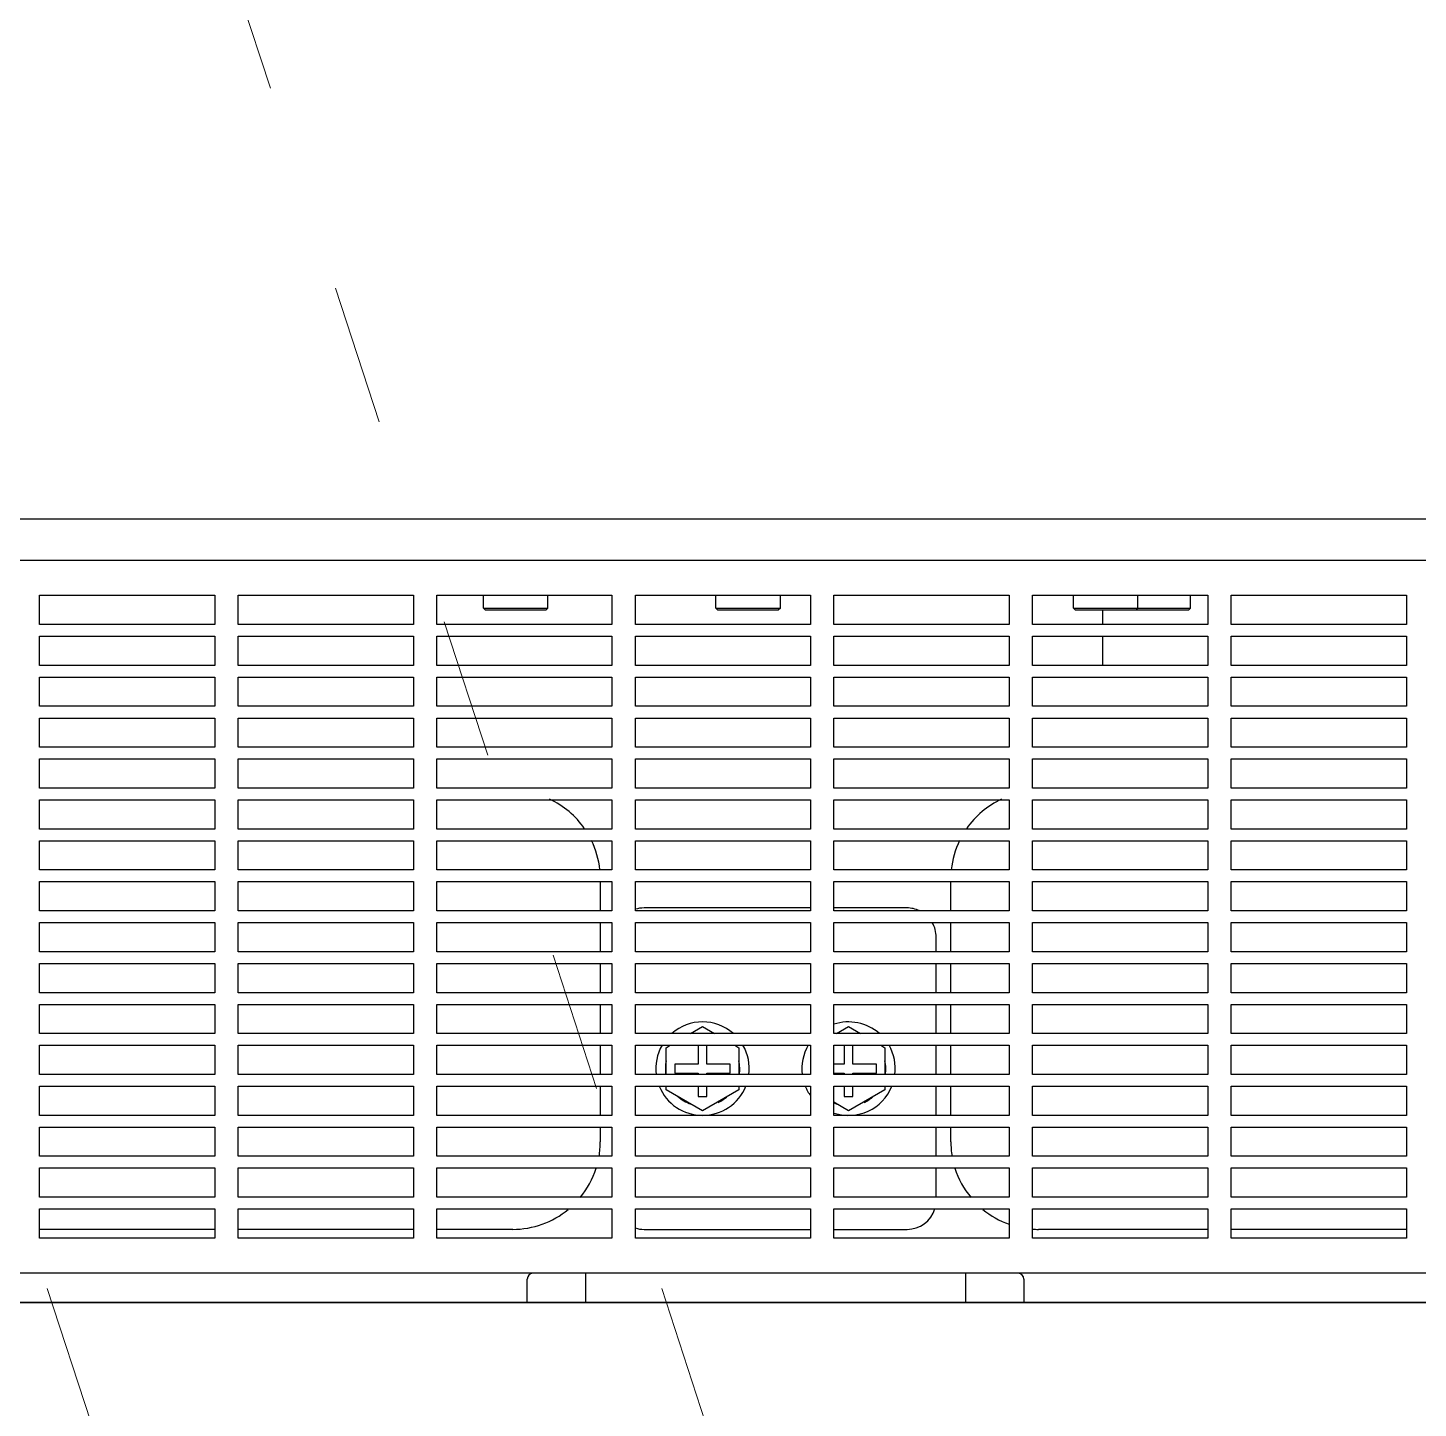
# Model space of a CAD drawing. Extents: x 61367 to 140945, y -1257 to 25588.
# Drawn here: x 71626.2 to 71864.2, y 18203 to 18439.2 of the extents above; entities that cross this region are included whole.
import ezdxf

# ---------------------------------------------------------------- set-up
doc = ezdxf.new("R2010")
doc.units = 0
doc.header["$MEASUREMENT"] = 0
doc.linetypes.add('ACAD_ISO03W100', pattern=[30, 12, -18])
doc.layers.get('0').update_dxf_attribs({"linetype": 'CONTINUOUS'})
for name, color, linetype in [('2401-00258-M8-20HWMC_0', 7, 'CONTINUOUS'), ('2403-00027_S-M6-0_0', 7, 'CONTINUOUS'), ('4212-68099_1_0', 7, 'CONTINUOUS'), ('4212-88600-2_1_0', 7, 'CONTINUOUS'), ('4212-88600-2_2_0', 7, 'CONTINUOUS'), ('4215-06934_0', 7, 'CONTINUOUS'), ('4215-07850_3_0', 7, 'CONTINUOUS')]:
    doc.layers.add(name, color=color, linetype=linetype)
doc.layers.add('THICK', color=7, linetype='CONTINUOUS', lineweight=0)

# ---------------------------------------------------------------- blocks, each defined once
blk = doc.blocks.new('ETRYRTERRTERWDDASW')
at = {"layer": 'THICK', "color": 1, "linetype": 'ACAD_ISO03W100', "ltscale": 2}
for p, q in [((214128.38, 51356.57), (213334.9, 48924.57)), ((214233.57, 51356.57), (213440.09, 48924.57))]:
    blk.add_line(p, q, dxfattribs=at)
blk = doc.blocks.new('ERGRTHTHRT')
at = {"layer": '2401-00258-M8-20HWMC_0', "color": 7, "linetype": 'Continuous'}
for p, q in [((-37664.62, -69676.16), (-37662.56, -69674.97)), ((-37662.56, -69674.97), (-37660.5, -69676.16)), ((-37639.62, -69676.16), (-37637.56, -69674.97)), ((-37637.56, -69674.97), (-37635.5, -69676.16)), ((-37668.78, -69678.57), (-37668.08, -69678.16)), ((-37668.78, -69683.16), (-37668.78, -69678.57)), ((-37663.31, -69678.16), (-37663.31, -69681.41)), ((-37661.81, -69681.41), (-37661.81, -69678.16)), ((-37657.03, -69678.16), (-37656.33, -69678.57)), ((-37656.33, -69678.57), (-37656.33, -69683.16)), ((-37638.31, -69678.16), (-37638.31, -69681.41)), ((-37636.81, -69681.41), (-37636.81, -69678.16)), ((-37632.03, -69678.16), (-37631.33, -69678.57)), ((-37631.33, -69678.57), (-37631.33, -69683.16)), ((-37663.31, -69681.41), (-37667.31, -69681.41)), ((-37667.31, -69681.41), (-37667.31, -69682.91)), ((-37657.81, -69681.41), (-37661.81, -69681.41)), ((-37657.81, -69682.91), (-37657.81, -69681.41)), ((-37638.31, -69681.41), (-37640.06, -69681.41)), ((-37632.81, -69681.41), (-37636.81, -69681.41)), ((-37632.81, -69682.91), (-37632.81, -69681.41)), ((-37667.31, -69682.91), (-37663.31, -69682.91)), ((-37663.31, -69682.91), (-37663.31, -69683.16)), ((-37661.81, -69682.91), (-37657.81, -69682.91)), ((-37661.81, -69683.16), (-37661.81, -69682.91)), ((-37640.06, -69682.91), (-37638.31, -69682.91)), ((-37638.31, -69682.91), (-37638.31, -69683.16)), ((-37636.81, -69682.91), (-37632.81, -69682.91)), ((-37636.81, -69683.16), (-37636.81, -69682.91)), ((-37668.78, -69685.76), (-37668.78, -69685.16)), ((-37662.56, -69689.35), (-37668.78, -69685.76)), ((-37663.31, -69685.16), (-37663.31, -69686.91)), ((-37656.33, -69685.76), (-37662.56, -69689.35)), ((-37661.81, -69686.91), (-37661.81, -69685.16)), ((-37656.33, -69685.16), (-37656.33, -69685.76)), ((-37638.31, -69685.16), (-37638.31, -69686.91)), ((-37631.33, -69685.76), (-37637.56, -69689.35)), ((-37636.81, -69686.91), (-37636.81, -69685.16)), ((-37631.33, -69685.16), (-37631.33, -69685.76)), ((-37663.31, -69686.91), (-37661.81, -69686.91)), ((-37659.86, -69687.93), (-37659.95, -69687.85)), ((-37637.56, -69689.35), (-37640.06, -69687.91)), ((-37638.31, -69686.91), (-37636.81, -69686.91)), ((-37634.86, -69687.93), (-37634.95, -69687.85))]:
    blk.add_line(p, q, dxfattribs=at)
for centre, radius, start, end in [((-37662.56, -69682.16), 8, 48.6954, 131.3046), ((-37637.56, -69682.16), 8, 48.6954, 108.2348), ((-37662.56, -69682.16), 6.37, 108.0353, 109.2971), ((-37662.56, -69682.16), 6.37, 70.7029, 71.9647), ((-37637.56, -69682.16), 6.37, 108.0353, 109.2971), ((-37637.56, -69682.16), 6.37, 70.7029, 71.9647), ((-37662.56, -69682.16), 8, 149.9582, 187.1863), ((-37662.56, -69682.16), 8, 352.8137, 30.0418), ((-37637.56, -69682.16), 8, 149.9582, 187.1863), ((-37637.56, -69682.16), 8, 352.8137, 30.0418), ((-37662.56, -69682.16), 6.37, 168.0353, 189.0483), ((-37662.56, -69682.16), 6.37, 350.9517, 11.9647), ((-37637.56, -69682.16), 6.37, 350.9517, 11.9647), ((-37662.56, -69682.16), 8, 202.0565, 337.9435), ((-37637.56, -69682.16), 8, 202.0565, 215.4729), ((-37637.56, -69682.16), 8, 251.7652, 337.9435), ((-37662.56, -69682.16), 6.37, 228.0353, 251.9647), ((-37662.56, -69682.16), 6.37, 295.0479, 311.9647), ((-37637.56, -69682.16), 6.37, 246.8121, 251.9647), ((-37637.56, -69682.16), 6.37, 295.0479, 311.9647)]:
    blk.add_arc(centre, radius, start, end, dxfattribs=at)
at = {"layer": '2403-00027_S-M6-0_0', "color": 7, "linetype": 'Continuous'}
for p, q in [((-37700.08, -69603.36), (-37700.08, -69601.16)), ((-37689.03, -69603.36), (-37689.03, -69601.16)), ((-37660.28, -69603.36), (-37660.28, -69601.16)), ((-37649.23, -69603.36), (-37649.23, -69601.16)), ((-37599.08, -69603.36), (-37599.08, -69601.16)), ((-37588.03, -69603.36), (-37588.03, -69601.16)), ((-37579.03, -69603.36), (-37579.03, -69601.16)), ((-37700.08, -69603.36), (-37689.03, -69603.36)), ((-37700.08, -69603.36), (-37699.78, -69603.66)), ((-37699.78, -69603.66), (-37689.33, -69603.66)), ((-37689.03, -69603.36), (-37689.33, -69603.66)), ((-37660.28, -69603.36), (-37649.23, -69603.36)), ((-37660.28, -69603.36), (-37659.98, -69603.66)), ((-37659.98, -69603.66), (-37649.53, -69603.66)), ((-37649.23, -69603.36), (-37649.53, -69603.66)), ((-37599.08, -69603.36), (-37588.03, -69603.36)), ((-37599.08, -69603.36), (-37598.78, -69603.66)), ((-37598.78, -69603.66), (-37588.33, -69603.66)), ((-37588.03, -69603.36), (-37588.33, -69603.66)), ((-37588.33, -69603.66), (-37579.33, -69603.66)), ((-37588.03, -69603.36), (-37579.03, -69603.36)), ((-37579.03, -69603.36), (-37579.33, -69603.66))]:
    blk.add_line(p, q, dxfattribs=at)
at = {"layer": '4212-68099_1_0', "color": 7, "linetype": 'Continuous'}
blk.add_line((-37122.76, -69588.16), (-37957.36, -69588.16), dxfattribs=at)
at = {"layer": '4212-88600-2_1_0', "color": 7, "linetype": 'Continuous'}
for p, q in [((-37680.06, -69650.16), (-37680.06, -69655.16)), ((-37620.06, -69655.16), (-37620.06, -69650.16)), ((-37680.06, -69657.16), (-37680.06, -69662.16)), ((-37620.06, -69662.16), (-37620.06, -69657.16)), ((-37680.06, -69664.16), (-37680.06, -69669.16)), ((-37620.06, -69669.16), (-37620.06, -69664.16)), ((-37680.06, -69671.16), (-37680.06, -69676.16)), ((-37620.06, -69676.16), (-37620.06, -69671.16)), ((-37680.06, -69678.16), (-37680.06, -69683.16)), ((-37620.06, -69683.16), (-37620.06, -69678.16)), ((-37680.06, -69685.16), (-37680.06, -69690.16)), ((-37620.06, -69690.16), (-37620.06, -69685.16)), ((-37680.06, -69692.16), (-37680.06, -69694.66)), ((-37620.06, -69694.66), (-37620.06, -69692.16)), ((-37746.06, -69709.66), (-37776.06, -69709.66)), ((-37712.06, -69709.66), (-37742.06, -69709.66)), ((-37695.06, -69709.66), (-37708.06, -69709.66)), ((-37576.06, -69709.66), (-37605.06, -69709.66)), ((-37542.06, -69709.66), (-37572.06, -69709.66)), ((-37682.56, -69722.16), (-37682.56, -69717.16)), ((-37617.56, -69717.16), (-37617.56, -69722.16)), ((-37692.56, -69722.16), (-37692.56, -69718.16)), ((-37607.56, -69718.16), (-37607.56, -69722.16)), ((-37902.06, -69722.16), (-37178.06, -69722.16))]:
    blk.add_line(p, q, dxfattribs=at)
for centre, start, end in [((-37695.06, -69649.66), 34.815, 65.0889), ((-37605.06, -69649.66), 114.9111, 145.185), ((-37695.06, -69649.66), 5.8604, 25.8691), ((-37605.06, -69649.66), 154.1309, 174.1396), ((-37695.06, -69694.66), 350.2878, 0), ((-37605.06, -69694.66), 180, 189.7122), ((-37695.06, -69694.66), 320.3318, 342.4548), ((-37605.06, -69694.66), 197.5452, 219.6682), ((-37695.06, -69694.66), 270, 309.3884), ((-37605.06, -69694.66), 230.6116, 250.3797), ((-37605.06, -69694.66), 266.08, 270)]:
    blk.add_arc(centre, 15, start, end, dxfattribs=at)
for centre, start_param, end_param in [((-37691.56, -69718.16), 1.651081, 3.141593), ((-37608.56, -69718.16), 0, 1.490511)]:
    blk.add_ellipse(centre, major_axis=(1, 0), ratio=1, start_param=start_param, end_param=end_param, dxfattribs=at)
at = {"layer": '4212-88600-2_2_0', "color": 7, "linetype": 'Continuous'}
for p, q in [((-37644.06, -69654.66), (-37672.56, -69654.66)), ((-37627.56, -69654.66), (-37640.06, -69654.66)), ((-37622.56, -69662.16), (-37622.56, -69659.66)), ((-37622.56, -69669.16), (-37622.56, -69664.16)), ((-37622.56, -69676.16), (-37622.56, -69671.16)), ((-37622.56, -69683.16), (-37622.56, -69678.16)), ((-37622.56, -69690.16), (-37622.56, -69685.16)), ((-37622.56, -69697.16), (-37622.56, -69692.16)), ((-37622.56, -69704.16), (-37622.56, -69699.16)), ((-37672.56, -69709.66), (-37644.06, -69709.66)), ((-37640.06, -69709.66), (-37627.56, -69709.66))]:
    blk.add_line(p, q, dxfattribs=at)
for centre, start, end in [((-37672.56, -69659.66), 90, 107.5452), ((-37627.56, -69659.66), 65.0889, 90), ((-37627.56, -69659.66), 0, 30), ((-37627.56, -69704.66), 270, 342.4548), ((-37672.56, -69704.66), 252.4548, 270)]:
    blk.add_arc(centre, 5, start, end, dxfattribs=at)
at = {"layer": '4215-06934_0', "color": 7, "linetype": 'Continuous'}
for p, q in [((-37960.06, -69595.16), (-37120.06, -69595.16)), ((-37776.06, -69601.16), (-37746.06, -69601.16)), ((-37776.06, -69606.16), (-37776.06, -69601.16)), ((-37746.06, -69601.16), (-37746.06, -69606.16)), ((-37742.06, -69601.16), (-37712.06, -69601.16)), ((-37742.06, -69606.16), (-37742.06, -69601.16)), ((-37712.06, -69601.16), (-37712.06, -69606.16)), ((-37708.06, -69601.16), (-37678.06, -69601.16)), ((-37708.06, -69606.16), (-37708.06, -69601.16)), ((-37678.06, -69601.16), (-37678.06, -69606.16)), ((-37674.06, -69601.16), (-37644.06, -69601.16)), ((-37674.06, -69606.16), (-37674.06, -69601.16)), ((-37644.06, -69601.16), (-37644.06, -69606.16)), ((-37640.06, -69601.16), (-37610.06, -69601.16)), ((-37640.06, -69606.16), (-37640.06, -69601.16)), ((-37610.06, -69601.16), (-37610.06, -69606.16)), ((-37606.06, -69601.16), (-37576.06, -69601.16)), ((-37606.06, -69606.16), (-37606.06, -69601.16)), ((-37576.06, -69601.16), (-37576.06, -69606.16)), ((-37572.06, -69601.16), (-37542.06, -69601.16)), ((-37572.06, -69606.16), (-37572.06, -69601.16)), ((-37542.06, -69601.16), (-37542.06, -69606.16)), ((-37746.06, -69606.16), (-37776.06, -69606.16)), ((-37712.06, -69606.16), (-37742.06, -69606.16)), ((-37678.06, -69606.16), (-37708.06, -69606.16)), ((-37644.06, -69606.16), (-37674.06, -69606.16)), ((-37610.06, -69606.16), (-37640.06, -69606.16)), ((-37576.06, -69606.16), (-37606.06, -69606.16)), ((-37542.06, -69606.16), (-37572.06, -69606.16)), ((-37776.06, -69608.16), (-37746.06, -69608.16)), ((-37776.06, -69613.16), (-37776.06, -69608.16)), ((-37746.06, -69608.16), (-37746.06, -69613.16)), ((-37742.06, -69608.16), (-37712.06, -69608.16)), ((-37742.06, -69613.16), (-37742.06, -69608.16)), ((-37712.06, -69608.16), (-37712.06, -69613.16)), ((-37708.06, -69608.16), (-37678.06, -69608.16)), ((-37708.06, -69613.16), (-37708.06, -69608.16)), ((-37678.06, -69608.16), (-37678.06, -69613.16)), ((-37674.06, -69608.16), (-37644.06, -69608.16)), ((-37674.06, -69613.16), (-37674.06, -69608.16)), ((-37644.06, -69608.16), (-37644.06, -69613.16)), ((-37640.06, -69608.16), (-37610.06, -69608.16)), ((-37640.06, -69613.16), (-37640.06, -69608.16)), ((-37610.06, -69608.16), (-37610.06, -69613.16)), ((-37606.06, -69608.16), (-37576.06, -69608.16)), ((-37606.06, -69613.16), (-37606.06, -69608.16)), ((-37576.06, -69608.16), (-37576.06, -69613.16)), ((-37572.06, -69608.16), (-37542.06, -69608.16)), ((-37572.06, -69613.16), (-37572.06, -69608.16)), ((-37542.06, -69608.16), (-37542.06, -69613.16)), ((-37746.06, -69613.16), (-37776.06, -69613.16)), ((-37712.06, -69613.16), (-37742.06, -69613.16)), ((-37678.06, -69613.16), (-37708.06, -69613.16)), ((-37644.06, -69613.16), (-37674.06, -69613.16)), ((-37610.06, -69613.16), (-37640.06, -69613.16)), ((-37576.06, -69613.16), (-37606.06, -69613.16)), ((-37542.06, -69613.16), (-37572.06, -69613.16)), ((-37776.06, -69615.16), (-37746.06, -69615.16)), ((-37776.06, -69620.16), (-37776.06, -69615.16)), ((-37746.06, -69615.16), (-37746.06, -69620.16)), ((-37742.06, -69615.16), (-37712.06, -69615.16)), ((-37742.06, -69620.16), (-37742.06, -69615.16)), ((-37712.06, -69615.16), (-37712.06, -69620.16)), ((-37708.06, -69615.16), (-37678.06, -69615.16)), ((-37708.06, -69620.16), (-37708.06, -69615.16)), ((-37678.06, -69615.16), (-37678.06, -69620.16)), ((-37674.06, -69615.16), (-37644.06, -69615.16)), ((-37674.06, -69620.16), (-37674.06, -69615.16)), ((-37644.06, -69615.16), (-37644.06, -69620.16)), ((-37640.06, -69615.16), (-37610.06, -69615.16)), ((-37640.06, -69620.16), (-37640.06, -69615.16)), ((-37610.06, -69615.16), (-37610.06, -69620.16)), ((-37606.06, -69615.16), (-37576.06, -69615.16)), ((-37606.06, -69620.16), (-37606.06, -69615.16)), ((-37576.06, -69615.16), (-37576.06, -69620.16)), ((-37572.06, -69615.16), (-37542.06, -69615.16)), ((-37572.06, -69620.16), (-37572.06, -69615.16)), ((-37542.06, -69615.16), (-37542.06, -69620.16)), ((-37746.06, -69620.16), (-37776.06, -69620.16)), ((-37712.06, -69620.16), (-37742.06, -69620.16)), ((-37678.06, -69620.16), (-37708.06, -69620.16)), ((-37644.06, -69620.16), (-37674.06, -69620.16)), ((-37610.06, -69620.16), (-37640.06, -69620.16)), ((-37576.06, -69620.16), (-37606.06, -69620.16)), ((-37542.06, -69620.16), (-37572.06, -69620.16)), ((-37776.06, -69622.16), (-37746.06, -69622.16)), ((-37776.06, -69627.16), (-37776.06, -69622.16)), ((-37746.06, -69622.16), (-37746.06, -69627.16)), ((-37742.06, -69622.16), (-37712.06, -69622.16)), ((-37742.06, -69627.16), (-37742.06, -69622.16)), ((-37712.06, -69622.16), (-37712.06, -69627.16)), ((-37708.06, -69622.16), (-37678.06, -69622.16)), ((-37708.06, -69627.16), (-37708.06, -69622.16)), ((-37678.06, -69622.16), (-37678.06, -69627.16)), ((-37674.06, -69622.16), (-37644.06, -69622.16)), ((-37674.06, -69627.16), (-37674.06, -69622.16)), ((-37644.06, -69622.16), (-37644.06, -69627.16)), ((-37640.06, -69622.16), (-37610.06, -69622.16)), ((-37640.06, -69627.16), (-37640.06, -69622.16)), ((-37610.06, -69622.16), (-37610.06, -69627.16)), ((-37606.06, -69622.16), (-37576.06, -69622.16)), ((-37606.06, -69627.16), (-37606.06, -69622.16)), ((-37576.06, -69622.16), (-37576.06, -69627.16)), ((-37572.06, -69622.16), (-37542.06, -69622.16)), ((-37572.06, -69627.16), (-37572.06, -69622.16)), ((-37542.06, -69622.16), (-37542.06, -69627.16)), ((-37746.06, -69627.16), (-37776.06, -69627.16)), ((-37776.06, -69629.16), (-37746.06, -69629.16)), ((-37776.06, -69634.16), (-37776.06, -69629.16)), ((-37746.06, -69629.16), (-37746.06, -69634.16)), ((-37712.06, -69627.16), (-37742.06, -69627.16)), ((-37742.06, -69629.16), (-37712.06, -69629.16)), ((-37742.06, -69634.16), (-37742.06, -69629.16)), ((-37712.06, -69629.16), (-37712.06, -69634.16)), ((-37678.06, -69627.16), (-37708.06, -69627.16)), ((-37708.06, -69629.16), (-37678.06, -69629.16)), ((-37708.06, -69634.16), (-37708.06, -69629.16)), ((-37678.06, -69629.16), (-37678.06, -69634.16)), ((-37644.06, -69627.16), (-37674.06, -69627.16)), ((-37674.06, -69629.16), (-37644.06, -69629.16)), ((-37674.06, -69634.16), (-37674.06, -69629.16)), ((-37644.06, -69629.16), (-37644.06, -69634.16)), ((-37610.06, -69627.16), (-37640.06, -69627.16)), ((-37640.06, -69629.16), (-37610.06, -69629.16)), ((-37640.06, -69634.16), (-37640.06, -69629.16)), ((-37610.06, -69629.16), (-37610.06, -69634.16)), ((-37576.06, -69627.16), (-37606.06, -69627.16)), ((-37606.06, -69629.16), (-37576.06, -69629.16)), ((-37606.06, -69634.16), (-37606.06, -69629.16)), ((-37576.06, -69629.16), (-37576.06, -69634.16)), ((-37542.06, -69627.16), (-37572.06, -69627.16)), ((-37572.06, -69629.16), (-37542.06, -69629.16)), ((-37572.06, -69634.16), (-37572.06, -69629.16)), ((-37542.06, -69629.16), (-37542.06, -69634.16)), ((-37746.06, -69634.16), (-37776.06, -69634.16)), ((-37776.06, -69636.16), (-37746.06, -69636.16)), ((-37776.06, -69641.16), (-37776.06, -69636.16)), ((-37746.06, -69636.16), (-37746.06, -69641.16)), ((-37712.06, -69634.16), (-37742.06, -69634.16)), ((-37742.06, -69636.16), (-37712.06, -69636.16)), ((-37742.06, -69641.16), (-37742.06, -69636.16)), ((-37712.06, -69636.16), (-37712.06, -69641.16)), ((-37678.06, -69634.16), (-37708.06, -69634.16)), ((-37708.06, -69636.16), (-37678.06, -69636.16)), ((-37708.06, -69641.16), (-37708.06, -69636.16)), ((-37678.06, -69636.16), (-37678.06, -69641.16)), ((-37644.06, -69634.16), (-37674.06, -69634.16)), ((-37674.06, -69636.16), (-37644.06, -69636.16)), ((-37674.06, -69641.16), (-37674.06, -69636.16)), ((-37644.06, -69636.16), (-37644.06, -69641.16)), ((-37610.06, -69634.16), (-37640.06, -69634.16)), ((-37640.06, -69636.16), (-37610.06, -69636.16)), ((-37640.06, -69641.16), (-37640.06, -69636.16)), ((-37610.06, -69636.16), (-37610.06, -69641.16)), ((-37576.06, -69634.16), (-37606.06, -69634.16)), ((-37606.06, -69636.16), (-37576.06, -69636.16)), ((-37606.06, -69641.16), (-37606.06, -69636.16)), ((-37576.06, -69636.16), (-37576.06, -69641.16)), ((-37542.06, -69634.16), (-37572.06, -69634.16)), ((-37572.06, -69636.16), (-37542.06, -69636.16)), ((-37572.06, -69641.16), (-37572.06, -69636.16)), ((-37542.06, -69636.16), (-37542.06, -69641.16)), ((-37746.06, -69641.16), (-37776.06, -69641.16)), ((-37712.06, -69641.16), (-37742.06, -69641.16)), ((-37678.06, -69641.16), (-37708.06, -69641.16)), ((-37644.06, -69641.16), (-37674.06, -69641.16)), ((-37610.06, -69641.16), (-37640.06, -69641.16)), ((-37576.06, -69641.16), (-37606.06, -69641.16)), ((-37542.06, -69641.16), (-37572.06, -69641.16)), ((-37776.06, -69643.16), (-37746.06, -69643.16)), ((-37776.06, -69648.16), (-37776.06, -69643.16)), ((-37746.06, -69643.16), (-37746.06, -69648.16)), ((-37742.06, -69643.16), (-37712.06, -69643.16)), ((-37742.06, -69648.16), (-37742.06, -69643.16)), ((-37712.06, -69643.16), (-37712.06, -69648.16)), ((-37708.06, -69643.16), (-37678.06, -69643.16)), ((-37708.06, -69648.16), (-37708.06, -69643.16)), ((-37678.06, -69643.16), (-37678.06, -69648.16)), ((-37674.06, -69643.16), (-37644.06, -69643.16)), ((-37674.06, -69648.16), (-37674.06, -69643.16)), ((-37644.06, -69643.16), (-37644.06, -69648.16)), ((-37640.06, -69643.16), (-37610.06, -69643.16)), ((-37640.06, -69648.16), (-37640.06, -69643.16)), ((-37610.06, -69643.16), (-37610.06, -69648.16)), ((-37606.06, -69643.16), (-37576.06, -69643.16)), ((-37606.06, -69648.16), (-37606.06, -69643.16)), ((-37576.06, -69643.16), (-37576.06, -69648.16)), ((-37572.06, -69643.16), (-37542.06, -69643.16)), ((-37572.06, -69648.16), (-37572.06, -69643.16)), ((-37542.06, -69643.16), (-37542.06, -69648.16)), ((-37746.06, -69648.16), (-37776.06, -69648.16)), ((-37712.06, -69648.16), (-37742.06, -69648.16)), ((-37678.06, -69648.16), (-37708.06, -69648.16)), ((-37644.06, -69648.16), (-37674.06, -69648.16)), ((-37610.06, -69648.16), (-37640.06, -69648.16)), ((-37576.06, -69648.16), (-37606.06, -69648.16)), ((-37542.06, -69648.16), (-37572.06, -69648.16)), ((-37776.06, -69650.16), (-37746.06, -69650.16)), ((-37776.06, -69655.16), (-37776.06, -69650.16)), ((-37746.06, -69650.16), (-37746.06, -69655.16)), ((-37742.06, -69650.16), (-37712.06, -69650.16)), ((-37742.06, -69655.16), (-37742.06, -69650.16)), ((-37712.06, -69650.16), (-37712.06, -69655.16)), ((-37708.06, -69650.16), (-37678.06, -69650.16)), ((-37708.06, -69655.16), (-37708.06, -69650.16)), ((-37678.06, -69650.16), (-37678.06, -69655.16)), ((-37674.06, -69650.16), (-37644.06, -69650.16)), ((-37674.06, -69655.16), (-37674.06, -69650.16)), ((-37644.06, -69650.16), (-37644.06, -69655.16)), ((-37640.06, -69650.16), (-37610.06, -69650.16)), ((-37640.06, -69655.16), (-37640.06, -69650.16)), ((-37610.06, -69650.16), (-37610.06, -69655.16)), ((-37606.06, -69650.16), (-37576.06, -69650.16)), ((-37606.06, -69655.16), (-37606.06, -69650.16)), ((-37576.06, -69650.16), (-37576.06, -69655.16)), ((-37572.06, -69650.16), (-37542.06, -69650.16)), ((-37572.06, -69655.16), (-37572.06, -69650.16)), ((-37542.06, -69650.16), (-37542.06, -69655.16)), ((-37746.06, -69655.16), (-37776.06, -69655.16)), ((-37712.06, -69655.16), (-37742.06, -69655.16)), ((-37678.06, -69655.16), (-37708.06, -69655.16)), ((-37644.06, -69655.16), (-37674.06, -69655.16)), ((-37610.06, -69655.16), (-37640.06, -69655.16)), ((-37576.06, -69655.16), (-37606.06, -69655.16)), ((-37542.06, -69655.16), (-37572.06, -69655.16)), ((-37776.06, -69657.16), (-37746.06, -69657.16)), ((-37776.06, -69662.16), (-37776.06, -69657.16)), ((-37746.06, -69657.16), (-37746.06, -69662.16)), ((-37742.06, -69657.16), (-37712.06, -69657.16)), ((-37742.06, -69662.16), (-37742.06, -69657.16)), ((-37712.06, -69657.16), (-37712.06, -69662.16)), ((-37708.06, -69657.16), (-37678.06, -69657.16)), ((-37708.06, -69662.16), (-37708.06, -69657.16)), ((-37678.06, -69657.16), (-37678.06, -69662.16)), ((-37674.06, -69657.16), (-37644.06, -69657.16)), ((-37674.06, -69662.16), (-37674.06, -69657.16)), ((-37644.06, -69657.16), (-37644.06, -69662.16)), ((-37640.06, -69657.16), (-37610.06, -69657.16)), ((-37640.06, -69662.16), (-37640.06, -69657.16)), ((-37610.06, -69657.16), (-37610.06, -69662.16)), ((-37606.06, -69657.16), (-37576.06, -69657.16)), ((-37606.06, -69662.16), (-37606.06, -69657.16)), ((-37576.06, -69657.16), (-37576.06, -69662.16)), ((-37572.06, -69657.16), (-37542.06, -69657.16)), ((-37572.06, -69662.16), (-37572.06, -69657.16)), ((-37542.06, -69657.16), (-37542.06, -69662.16)), ((-37746.06, -69662.16), (-37776.06, -69662.16)), ((-37712.06, -69662.16), (-37742.06, -69662.16)), ((-37678.06, -69662.16), (-37708.06, -69662.16)), ((-37644.06, -69662.16), (-37674.06, -69662.16)), ((-37610.06, -69662.16), (-37640.06, -69662.16)), ((-37576.06, -69662.16), (-37606.06, -69662.16)), ((-37542.06, -69662.16), (-37572.06, -69662.16)), ((-37776.06, -69664.16), (-37746.06, -69664.16)), ((-37776.06, -69669.16), (-37776.06, -69664.16)), ((-37746.06, -69664.16), (-37746.06, -69669.16)), ((-37742.06, -69664.16), (-37712.06, -69664.16)), ((-37742.06, -69669.16), (-37742.06, -69664.16)), ((-37712.06, -69664.16), (-37712.06, -69669.16)), ((-37708.06, -69664.16), (-37678.06, -69664.16)), ((-37708.06, -69669.16), (-37708.06, -69664.16)), ((-37678.06, -69664.16), (-37678.06, -69669.16)), ((-37674.06, -69664.16), (-37644.06, -69664.16)), ((-37674.06, -69669.16), (-37674.06, -69664.16)), ((-37644.06, -69664.16), (-37644.06, -69669.16)), ((-37640.06, -69664.16), (-37610.06, -69664.16)), ((-37640.06, -69669.16), (-37640.06, -69664.16)), ((-37610.06, -69664.16), (-37610.06, -69669.16)), ((-37606.06, -69664.16), (-37576.06, -69664.16)), ((-37606.06, -69669.16), (-37606.06, -69664.16)), ((-37576.06, -69664.16), (-37576.06, -69669.16)), ((-37572.06, -69664.16), (-37542.06, -69664.16)), ((-37572.06, -69669.16), (-37572.06, -69664.16)), ((-37542.06, -69664.16), (-37542.06, -69669.16)), ((-37746.06, -69669.16), (-37776.06, -69669.16)), ((-37712.06, -69669.16), (-37742.06, -69669.16)), ((-37678.06, -69669.16), (-37708.06, -69669.16)), ((-37644.06, -69669.16), (-37674.06, -69669.16)), ((-37610.06, -69669.16), (-37640.06, -69669.16)), ((-37576.06, -69669.16), (-37606.06, -69669.16)), ((-37542.06, -69669.16), (-37572.06, -69669.16)), ((-37776.06, -69671.16), (-37746.06, -69671.16)), ((-37776.06, -69676.16), (-37776.06, -69671.16)), ((-37746.06, -69671.16), (-37746.06, -69676.16)), ((-37742.06, -69671.16), (-37712.06, -69671.16)), ((-37742.06, -69676.16), (-37742.06, -69671.16)), ((-37712.06, -69671.16), (-37712.06, -69676.16)), ((-37708.06, -69671.16), (-37678.06, -69671.16)), ((-37708.06, -69676.16), (-37708.06, -69671.16)), ((-37678.06, -69671.16), (-37678.06, -69676.16)), ((-37674.06, -69671.16), (-37644.06, -69671.16)), ((-37674.06, -69676.16), (-37674.06, -69671.16)), ((-37644.06, -69671.16), (-37644.06, -69676.16)), ((-37640.06, -69671.16), (-37610.06, -69671.16)), ((-37640.06, -69676.16), (-37640.06, -69671.16)), ((-37610.06, -69671.16), (-37610.06, -69676.16)), ((-37606.06, -69671.16), (-37576.06, -69671.16)), ((-37606.06, -69676.16), (-37606.06, -69671.16)), ((-37576.06, -69671.16), (-37576.06, -69676.16)), ((-37572.06, -69671.16), (-37542.06, -69671.16)), ((-37572.06, -69676.16), (-37572.06, -69671.16)), ((-37542.06, -69671.16), (-37542.06, -69676.16)), ((-37746.06, -69676.16), (-37776.06, -69676.16)), ((-37712.06, -69676.16), (-37742.06, -69676.16)), ((-37678.06, -69676.16), (-37708.06, -69676.16)), ((-37644.06, -69676.16), (-37674.06, -69676.16)), ((-37610.06, -69676.16), (-37640.06, -69676.16)), ((-37576.06, -69676.16), (-37606.06, -69676.16)), ((-37542.06, -69676.16), (-37572.06, -69676.16)), ((-37776.06, -69678.16), (-37746.06, -69678.16)), ((-37776.06, -69683.16), (-37776.06, -69678.16)), ((-37746.06, -69678.16), (-37746.06, -69683.16)), ((-37742.06, -69678.16), (-37712.06, -69678.16)), ((-37742.06, -69683.16), (-37742.06, -69678.16)), ((-37712.06, -69678.16), (-37712.06, -69683.16)), ((-37708.06, -69678.16), (-37678.06, -69678.16)), ((-37708.06, -69683.16), (-37708.06, -69678.16)), ((-37678.06, -69678.16), (-37678.06, -69683.16)), ((-37674.06, -69678.16), (-37644.06, -69678.16)), ((-37674.06, -69683.16), (-37674.06, -69678.16)), ((-37644.06, -69678.16), (-37644.06, -69683.16)), ((-37640.06, -69678.16), (-37610.06, -69678.16)), ((-37640.06, -69683.16), (-37640.06, -69678.16)), ((-37610.06, -69678.16), (-37610.06, -69683.16)), ((-37606.06, -69678.16), (-37576.06, -69678.16)), ((-37606.06, -69683.16), (-37606.06, -69678.16)), ((-37576.06, -69678.16), (-37576.06, -69683.16)), ((-37572.06, -69678.16), (-37542.06, -69678.16)), ((-37572.06, -69683.16), (-37572.06, -69678.16)), ((-37542.06, -69678.16), (-37542.06, -69683.16)), ((-37746.06, -69683.16), (-37776.06, -69683.16)), ((-37712.06, -69683.16), (-37742.06, -69683.16)), ((-37678.06, -69683.16), (-37708.06, -69683.16)), ((-37644.06, -69683.16), (-37674.06, -69683.16)), ((-37610.06, -69683.16), (-37640.06, -69683.16)), ((-37576.06, -69683.16), (-37606.06, -69683.16)), ((-37542.06, -69683.16), (-37572.06, -69683.16)), ((-37776.06, -69685.16), (-37746.06, -69685.16)), ((-37776.06, -69690.16), (-37776.06, -69685.16)), ((-37746.06, -69685.16), (-37746.06, -69690.16)), ((-37742.06, -69685.16), (-37712.06, -69685.16)), ((-37742.06, -69690.16), (-37742.06, -69685.16)), ((-37712.06, -69685.16), (-37712.06, -69690.16)), ((-37708.06, -69685.16), (-37678.06, -69685.16)), ((-37708.06, -69690.16), (-37708.06, -69685.16)), ((-37678.06, -69685.16), (-37678.06, -69690.16)), ((-37674.06, -69685.16), (-37644.06, -69685.16)), ((-37674.06, -69690.16), (-37674.06, -69685.16)), ((-37644.06, -69685.16), (-37644.06, -69690.16)), ((-37640.06, -69685.16), (-37610.06, -69685.16)), ((-37640.06, -69690.16), (-37640.06, -69685.16)), ((-37610.06, -69685.16), (-37610.06, -69690.16)), ((-37606.06, -69685.16), (-37576.06, -69685.16)), ((-37606.06, -69690.16), (-37606.06, -69685.16)), ((-37576.06, -69685.16), (-37576.06, -69690.16)), ((-37572.06, -69685.16), (-37542.06, -69685.16)), ((-37572.06, -69690.16), (-37572.06, -69685.16)), ((-37542.06, -69685.16), (-37542.06, -69690.16)), ((-37746.06, -69690.16), (-37776.06, -69690.16)), ((-37712.06, -69690.16), (-37742.06, -69690.16)), ((-37678.06, -69690.16), (-37708.06, -69690.16)), ((-37644.06, -69690.16), (-37674.06, -69690.16)), ((-37610.06, -69690.16), (-37640.06, -69690.16)), ((-37576.06, -69690.16), (-37606.06, -69690.16)), ((-37542.06, -69690.16), (-37572.06, -69690.16)), ((-37776.06, -69692.16), (-37746.06, -69692.16)), ((-37776.06, -69697.16), (-37776.06, -69692.16)), ((-37746.06, -69692.16), (-37746.06, -69697.16)), ((-37742.06, -69692.16), (-37712.06, -69692.16)), ((-37742.06, -69697.16), (-37742.06, -69692.16)), ((-37712.06, -69692.16), (-37712.06, -69697.16)), ((-37708.06, -69692.16), (-37678.06, -69692.16)), ((-37708.06, -69697.16), (-37708.06, -69692.16)), ((-37678.06, -69692.16), (-37678.06, -69697.16)), ((-37674.06, -69692.16), (-37644.06, -69692.16)), ((-37674.06, -69697.16), (-37674.06, -69692.16)), ((-37644.06, -69692.16), (-37644.06, -69697.16)), ((-37640.06, -69692.16), (-37610.06, -69692.16)), ((-37640.06, -69697.16), (-37640.06, -69692.16)), ((-37610.06, -69692.16), (-37610.06, -69697.16)), ((-37606.06, -69692.16), (-37576.06, -69692.16)), ((-37606.06, -69697.16), (-37606.06, -69692.16)), ((-37576.06, -69692.16), (-37576.06, -69697.16)), ((-37572.06, -69692.16), (-37542.06, -69692.16)), ((-37572.06, -69697.16), (-37572.06, -69692.16)), ((-37542.06, -69692.16), (-37542.06, -69697.16)), ((-37746.06, -69697.16), (-37776.06, -69697.16)), ((-37712.06, -69697.16), (-37742.06, -69697.16)), ((-37678.06, -69697.16), (-37708.06, -69697.16)), ((-37644.06, -69697.16), (-37674.06, -69697.16)), ((-37610.06, -69697.16), (-37640.06, -69697.16)), ((-37576.06, -69697.16), (-37606.06, -69697.16)), ((-37542.06, -69697.16), (-37572.06, -69697.16)), ((-37776.06, -69699.16), (-37746.06, -69699.16)), ((-37776.06, -69704.16), (-37776.06, -69699.16)), ((-37746.06, -69699.16), (-37746.06, -69704.16)), ((-37742.06, -69699.16), (-37712.06, -69699.16)), ((-37742.06, -69704.16), (-37742.06, -69699.16)), ((-37712.06, -69699.16), (-37712.06, -69704.16)), ((-37708.06, -69699.16), (-37678.06, -69699.16)), ((-37708.06, -69704.16), (-37708.06, -69699.16)), ((-37678.06, -69699.16), (-37678.06, -69704.16)), ((-37674.06, -69699.16), (-37644.06, -69699.16)), ((-37674.06, -69704.16), (-37674.06, -69699.16)), ((-37644.06, -69699.16), (-37644.06, -69704.16)), ((-37640.06, -69699.16), (-37610.06, -69699.16)), ((-37640.06, -69704.16), (-37640.06, -69699.16)), ((-37610.06, -69699.16), (-37610.06, -69704.16)), ((-37606.06, -69699.16), (-37576.06, -69699.16)), ((-37606.06, -69704.16), (-37606.06, -69699.16)), ((-37576.06, -69699.16), (-37576.06, -69704.16)), ((-37572.06, -69699.16), (-37542.06, -69699.16)), ((-37572.06, -69704.16), (-37572.06, -69699.16)), ((-37542.06, -69699.16), (-37542.06, -69704.16)), ((-37746.06, -69704.16), (-37776.06, -69704.16)), ((-37712.06, -69704.16), (-37742.06, -69704.16)), ((-37678.06, -69704.16), (-37708.06, -69704.16)), ((-37644.06, -69704.16), (-37674.06, -69704.16)), ((-37610.06, -69704.16), (-37640.06, -69704.16)), ((-37576.06, -69704.16), (-37606.06, -69704.16)), ((-37542.06, -69704.16), (-37572.06, -69704.16)), ((-37776.06, -69706.16), (-37746.06, -69706.16)), ((-37776.06, -69711.16), (-37776.06, -69706.16)), ((-37746.06, -69706.16), (-37746.06, -69711.16)), ((-37742.06, -69706.16), (-37712.06, -69706.16)), ((-37742.06, -69711.16), (-37742.06, -69706.16)), ((-37712.06, -69706.16), (-37712.06, -69711.16)), ((-37708.06, -69706.16), (-37678.06, -69706.16)), ((-37708.06, -69711.16), (-37708.06, -69706.16)), ((-37678.06, -69706.16), (-37678.06, -69711.16)), ((-37674.06, -69706.16), (-37644.06, -69706.16)), ((-37674.06, -69711.16), (-37674.06, -69706.16)), ((-37644.06, -69706.16), (-37644.06, -69711.16)), ((-37640.06, -69706.16), (-37610.06, -69706.16)), ((-37640.06, -69711.16), (-37640.06, -69706.16)), ((-37610.06, -69706.16), (-37610.06, -69711.16)), ((-37606.06, -69706.16), (-37576.06, -69706.16)), ((-37606.06, -69711.16), (-37606.06, -69706.16)), ((-37576.06, -69706.16), (-37576.06, -69711.16)), ((-37572.06, -69706.16), (-37542.06, -69706.16)), ((-37572.06, -69711.16), (-37572.06, -69706.16)), ((-37542.06, -69706.16), (-37542.06, -69711.16)), ((-37746.06, -69711.16), (-37776.06, -69711.16)), ((-37712.06, -69711.16), (-37742.06, -69711.16)), ((-37678.06, -69711.16), (-37708.06, -69711.16)), ((-37644.06, -69711.16), (-37674.06, -69711.16)), ((-37610.06, -69711.16), (-37640.06, -69711.16)), ((-37576.06, -69711.16), (-37606.06, -69711.16)), ((-37542.06, -69711.16), (-37572.06, -69711.16)), ((-37120.06, -69717.16), (-37960.06, -69717.16))]:
    blk.add_line(p, q, dxfattribs=at)
at = {"layer": '4215-07850_3_0', "color": 7, "linetype": 'Continuous'}
for p, q in [((-37594.06, -69606.16), (-37594.06, -69603.66)), ((-37594.06, -69613.16), (-37594.06, -69608.16))]:
    blk.add_line(p, q, dxfattribs=at)

msp = doc.modelspace()

# ---------------------------------------------------------------- linework, layer by layer
at = {"color": 5}
msp.add_lwpolyline([(70564.174, 18006.086), (74049.174, 18006.086), (74049.174, 18221.086), (70564.174, 18221.086)], close=True, dxfattribs=at)

# ---------------------------------------------------------------- block references
at = {"lineweight": -3}
msp.add_blockref('ERGRTHTHRT', (109404.232, 87943.251), dxfattribs=at)
at = {"xscale": -1}
msp.add_blockref('ETRYRTERRTERWDDASW', (285137.262, -30908.483), dxfattribs=at)

doc.saveas('drawing.dxf')
